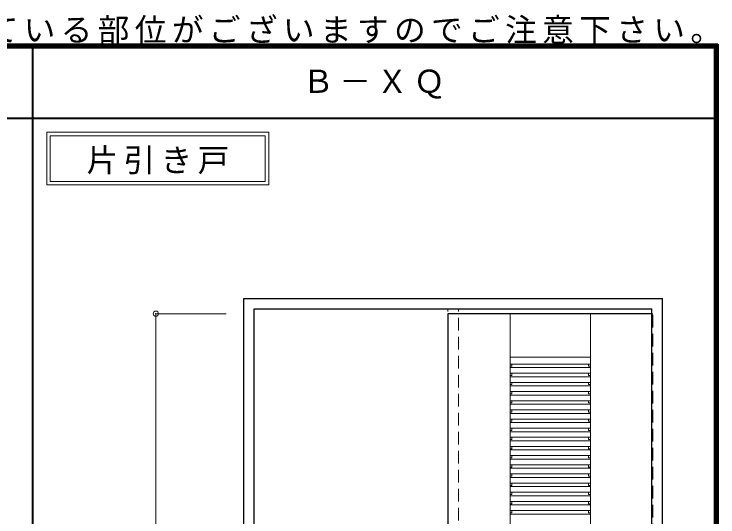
# Model space of a CAD drawing. Units: millimetres, scale not verified. Extents: x -6000 to 5700, y -4307 to 4260.
# Drawn here: x 3699 to 5700, y 2832 to 4260 of the extents above; entities that cross this region are included whole.
import ezdxf

# ---------------------------------------------------------------- set-up
doc = ezdxf.new("R2010")
doc.units = ezdxf.units.MM
doc.header["$LTSCALE"] = 30
doc.header["$PDMODE"] = 32
doc.header["$PDSIZE"] = 15
doc.linetypes.add('DASHED1', pattern=[1.8, 1.2, -0.6])
for name, color, linetype, lineweight in [('0-2_扉', 4, 'DASHED1', 9), ('0-3_仕上げ', 4, 'Continuous', 9), ('0-4_枠', 3, 'Continuous', 25), ('0-A_文字', 7, 'Continuous', 18), ('0-B_寸法', 7, 'Continuous', 9), ('F-1_枠', 6, 'Continuous', 40)]:
    doc.layers.add(name, color=color, linetype=linetype, lineweight=lineweight)
doc.styles.add('ＭＳ ゴシック', font='')
doc.styles.get('ＭＳ ゴシック').set_extended_font_data('MS Gothic')

msp = doc.modelspace()

# ---------------------------------------------------------------- linework, layer by layer
at = {"layer": '0-2_扉', "color": 3, "linetype": 'Continuous', "lineweight": 25}
for p, q in [((5512, 3409.5), (4932, 3409.5)), ((4932, 3409.5), (4932, 1426.5))]:
    msp.add_line(p, q, dxfattribs=at)
at = {"layer": '0-2_扉'}
for p, q in [((4932, 3409.5), (4932, 3405.5)), ((5512, 3409.5), (5515, 3409.5))]:
    msp.add_line(p, q, dxfattribs=at)
msp.add_lwpolyline([(5512, 1426.5), (5515, 1426.5), (5515, 3409.5)], dxfattribs=at)
at = {"layer": '0-3_仕上げ', "color": 7, "lineweight": 18}
for p, q in [((5109.5, 1426.5), (5109.5, 3409.5)), ((5337.5, 1426.5), (5337.5, 3409.5)), ((5109.5, 3286.5), (5337.5, 3286.5))]:
    msp.add_line(p, q, dxfattribs=at)
at = {"layer": '0-3_仕上げ'}
for p, q in [((5109.5, 3266.5), (5337.5, 3266.5)), ((5114.5, 3266.5), (5114.5, 3260.08)), ((5332.5, 3266.5), (5332.5, 3260.08)), ((5109.5, 3260.08), (5114.5, 3260.08)), ((5109.5, 3256.5), (5337.5, 3256.5)), ((5332.5, 3260.08), (5337.5, 3260.08)), ((5109.5, 3240.5), (5337.5, 3240.5)), ((5109.5, 3234.08), (5114.5, 3234.08)), ((5109.5, 3230.5), (5337.5, 3230.5)), ((5114.5, 3240.5), (5114.5, 3234.08)), ((5332.5, 3240.5), (5332.5, 3234.08)), ((5332.5, 3234.08), (5337.5, 3234.08)), ((5109.5, 3214.5), (5337.5, 3214.5)), ((5109.5, 3208.08), (5114.5, 3208.08)), ((5109.5, 3204.5), (5337.5, 3204.5)), ((5114.5, 3214.5), (5114.5, 3208.08)), ((5332.5, 3214.5), (5332.5, 3208.08)), ((5332.5, 3208.08), (5337.5, 3208.08)), ((5109.5, 3188.5), (5337.5, 3188.5)), ((5109.5, 3182.08), (5114.5, 3182.08)), ((5114.5, 3188.5), (5114.5, 3182.08)), ((5332.5, 3188.5), (5332.5, 3182.08)), ((5332.5, 3182.08), (5337.5, 3182.08)), ((5109.5, 3178.5), (5337.5, 3178.5)), ((5109.5, 3162.5), (5337.5, 3162.5)), ((5114.5, 3162.5), (5114.5, 3156.08)), ((5332.5, 3162.5), (5332.5, 3156.08)), ((5109.5, 3156.08), (5114.5, 3156.08)), ((5109.5, 3152.5), (5337.5, 3152.5)), ((5332.5, 3156.08), (5337.5, 3156.08)), ((5109.5, 3136.5), (5337.5, 3136.5)), ((5109.5, 3130.08), (5114.5, 3130.08)), ((5109.5, 3126.5), (5337.5, 3126.5)), ((5114.5, 3136.5), (5114.5, 3130.08)), ((5332.5, 3136.5), (5332.5, 3130.08)), ((5332.5, 3130.08), (5337.5, 3130.08)), ((5109.5, 3110.5), (5337.5, 3110.5)), ((5109.5, 3104.08), (5114.5, 3104.08)), ((5114.5, 3110.5), (5114.5, 3104.08)), ((5332.5, 3110.5), (5332.5, 3104.08)), ((5332.5, 3104.08), (5337.5, 3104.08)), ((5109.5, 3100.5), (5337.5, 3100.5)), ((5109.5, 3084.5), (5337.5, 3084.5)), ((5114.5, 3084.5), (5114.5, 3078.08)), ((5332.5, 3084.5), (5332.5, 3078.08)), ((5109.5, 3078.08), (5114.5, 3078.08)), ((5109.5, 3074.5), (5337.5, 3074.5)), ((5332.5, 3078.08), (5337.5, 3078.08)), ((5109.5, 3058.5), (5337.5, 3058.5)), ((5109.5, 3052.08), (5114.5, 3052.08)), ((5109.5, 3048.5), (5337.5, 3048.5)), ((5114.5, 3058.5), (5114.5, 3052.08)), ((5332.5, 3058.5), (5332.5, 3052.08)), ((5332.5, 3052.08), (5337.5, 3052.08)), ((5109.5, 3032.5), (5337.5, 3032.5)), ((5109.5, 3026.08), (5114.5, 3026.08)), ((5109.5, 3022.5), (5337.5, 3022.5)), ((5114.5, 3032.5), (5114.5, 3026.08)), ((5332.5, 3032.5), (5332.5, 3026.08)), ((5332.5, 3026.08), (5337.5, 3026.08)), ((5109.5, 3006.5), (5337.5, 3006.5)), ((5114.5, 3006.5), (5114.5, 3000.08)), ((5332.5, 3006.5), (5332.5, 3000.08)), ((5109.5, 3000.08), (5114.5, 3000.08)), ((5109.5, 2996.5), (5337.5, 2996.5)), ((5332.5, 3000.08), (5337.5, 3000.08)), ((5109.5, 2980.5), (5337.5, 2980.5)), ((5109.5, 2974.08), (5114.5, 2974.08)), ((5109.5, 2970.5), (5337.5, 2970.5)), ((5114.5, 2980.5), (5114.5, 2974.08)), ((5332.5, 2980.5), (5332.5, 2974.08)), ((5332.5, 2974.08), (5337.5, 2974.08)), ((5109.5, 2954.5), (5337.5, 2954.5)), ((5109.5, 2948.08), (5114.5, 2948.08)), ((5109.5, 2944.5), (5337.5, 2944.5)), ((5114.5, 2954.5), (5114.5, 2948.08)), ((5332.5, 2954.5), (5332.5, 2948.08)), ((5332.5, 2948.08), (5337.5, 2948.08)), ((5109.5, 2928.5), (5337.5, 2928.5)), ((5109.5, 2922.08), (5114.5, 2922.08)), ((5114.5, 2928.5), (5114.5, 2922.08)), ((5332.5, 2928.5), (5332.5, 2922.08)), ((5332.5, 2922.08), (5337.5, 2922.08)), ((5109.5, 2918.5), (5337.5, 2918.5)), ((5109.5, 2902.5), (5337.5, 2902.5)), ((5114.5, 2902.5), (5114.5, 2896.08)), ((5332.5, 2902.5), (5332.5, 2896.08)), ((5109.5, 2896.08), (5114.5, 2896.08)), ((5109.5, 2892.5), (5337.5, 2892.5)), ((5332.5, 2896.08), (5337.5, 2896.08)), ((5109.5, 2876.5), (5337.5, 2876.5)), ((5109.5, 2870.08), (5114.5, 2870.08)), ((5109.5, 2866.5), (5337.5, 2866.5)), ((5114.5, 2876.5), (5114.5, 2870.08)), ((5332.5, 2876.5), (5332.5, 2870.08)), ((5332.5, 2870.08), (5337.5, 2870.08)), ((5109.5, 2850.5), (5337.5, 2850.5)), ((5109.5, 2844.08), (5114.5, 2844.08)), ((5114.5, 2850.5), (5114.5, 2844.08)), ((5332.5, 2850.5), (5332.5, 2844.08)), ((5332.5, 2844.08), (5337.5, 2844.08)), ((5109.5, 2840.5), (5337.5, 2840.5))]:
    msp.add_line(p, q, dxfattribs=at)
at = {"layer": '0-4_枠'}
for p, q in [((4352, 1418), (4352, 3453)), ((4352, 3453), (5542, 3453)), ((5542, 1418), (5542, 3453)), ((4382, 3423), (5512, 3423)), ((5512, 1418), (5512, 3423))]:
    msp.add_line(p, q, dxfattribs=at)
at = {"layer": '0-4_枠', "color": 4, "linetype": 'DASHED1', "lineweight": 9}
for p, q in [((4932, 1418), (4932, 3423)), ((4962, 1418), (4962, 3423))]:
    msp.add_line(p, q, dxfattribs=at)
at = {"layer": '0-4_枠'}
msp.add_lwpolyline([(4352, 1418), (4382, 1418), (4382, 3423)], dxfattribs=at)
at = {"layer": '0-A_文字'}
for p, q in [((3792, 3925), (3792, 3775)), ((3802, 3915), (3802, 3785)), ((3802, 3915), (4413.03, 3915)), ((4413.03, 3915), (4413.03, 3785)), ((3802, 3785), (4413.03, 3785)), ((3792, 3775), (4423.03, 3775))]:
    msp.add_line(p, q, dxfattribs=at)
msp.add_lwpolyline([(3792, 3925), (4423.03, 3925), (4423.03, 3775)], dxfattribs=at)
at = {"layer": '0-B_寸法', "color": 4}
for q in [(4102, 1426.5), (4302, 3409.5)]:
    msp.add_line((4102, 3409.5), q, dxfattribs=at)
at = {"layer": '0-B_寸法'}
msp.add_point((4102, 3409.5), dxfattribs=at)
at = {"layer": 'F-1_枠'}
for p, q in [((-6000, 4175), (5700, 4175)), ((-6000, 4170), (5700, 4170)), ((-6000, 4165), (5700, 4165)), ((3752, -3790), (3752, 4175)), ((5690, 4175), (5690, -4205)), ((5695, 4175), (5695, -4205)), ((5700, 4175), (5700, -4205)), ((-6000, 3965), (5700, 3965))]:
    msp.add_line(p, q, dxfattribs=at)

# ---------------------------------------------------------------- texts
at = {"layer": '0-A_文字', "char_height": 65.98, "attachment_point": 7, "style": 'ＭＳ ゴシック'}
for s, insert in [('\\T1.17;※本図は意匠確認用です。\u3000表記の簡略化している部位がございますのでご注意下さい。', (1515, 4175)), ('\\T1.17;Ｂ－ＸＱ', (4518.5, 4020)), ('\\T1.17;片引き戸', (3905.02, 3805))]:
    msp.add_mtext(s, dxfattribs=dict(at, insert=insert))

doc.saveas('drawing.dxf')
